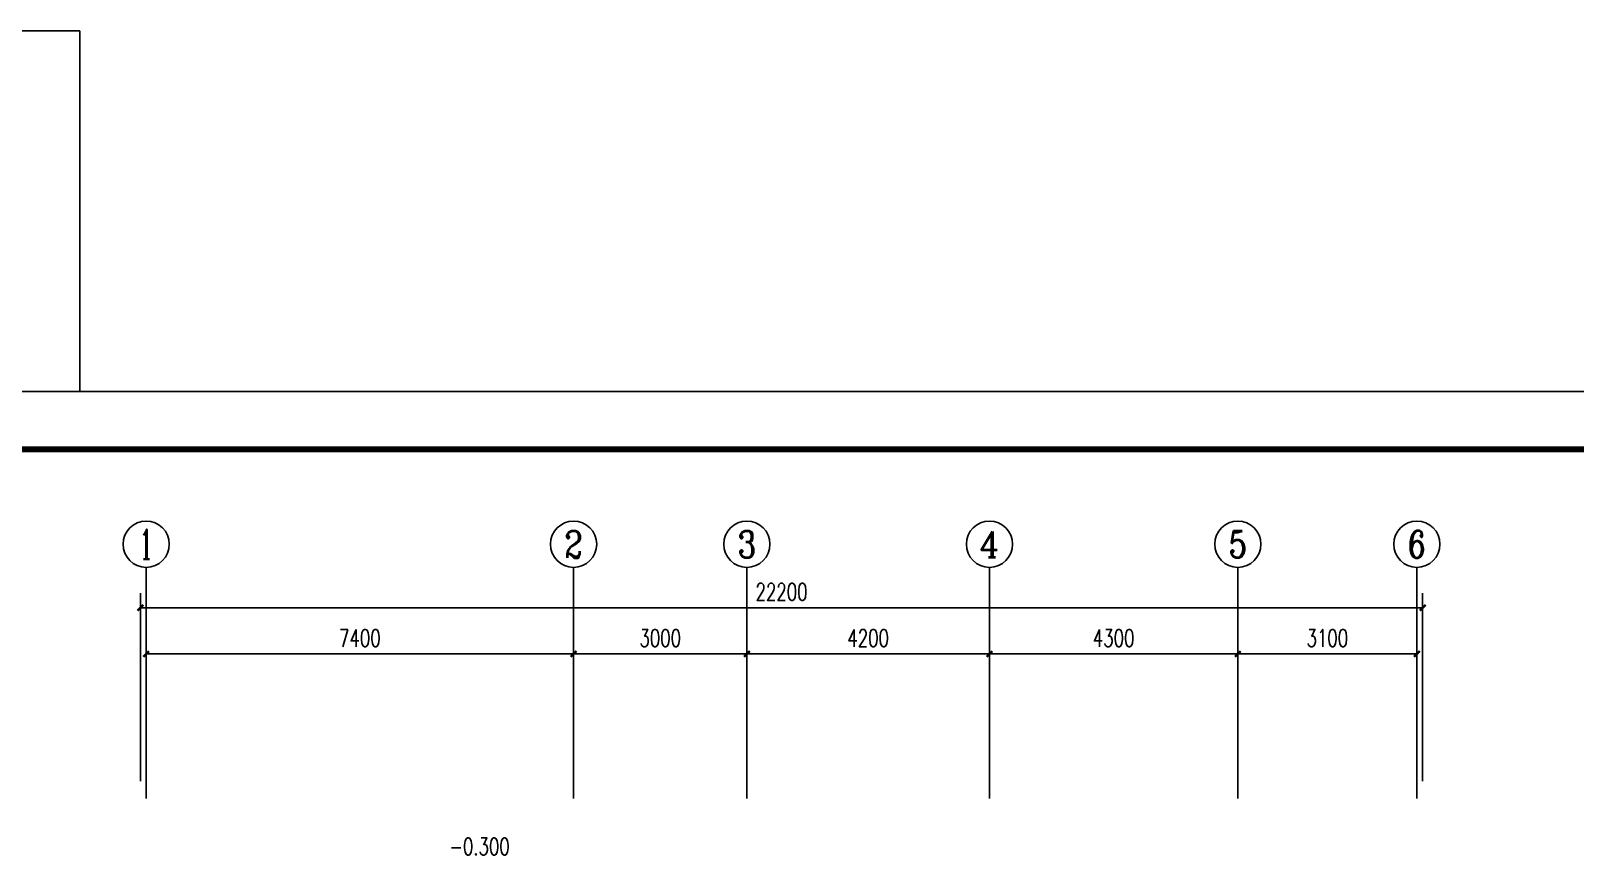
# Model space of a CAD drawing. Extents: x 6250600 to 6678662, y -692028 to -290561.
# Drawn here: x 6483791 to 6510527, y -386700 to -372379 of the extents above; entities that cross this region are included whole.
import ezdxf
from ezdxf.enums import TextEntityAlignment as Align

# ---------------------------------------------------------------- set-up
doc = ezdxf.new("R2010")
doc.units = 0
doc.header["$LTSCALE"] = 1000
doc.header["$MEASUREMENT"] = 0
doc.layers.get('0').update_dxf_attribs({"linetype": 'CONTINUOUS'})
doc.layers.get('Defpoints').update_dxf_attribs({"linetype": 'CONTINUOUS'})
for name, color, linetype in [('AXIS_TEXT', 7, 'CONTINUOUS'), ('PUB_TITLE', 4, 'CONTINUOUS'), ('建筑底图', 251, 'CONTINUOUS')]:
    doc.layers.add(name, color=color, linetype=linetype)
doc.styles.add('_TCH_AXIS', font='COMPLEX', dxfattribs={"bigfont": 'GBCBIG'})
doc.styles.add('_TCH_DIM', font='SIMPLEX', dxfattribs={"bigfont": 'GBCBIG'})
doc.styles.add('_TCH_DIM_T3', font='SIMPLEX', dxfattribs={"width": 0.705882, "bigfont": 'GBCBIG'})
doc.styles.add('COMPLEX', font='COMPLEX')
doc.dimstyles.new('_TCH_ARCH&&100', dxfattribs={"dimtxt": 297.5, "dimasz": 100, "dimexe": 250, "dimexo": 300, "dimgap": 126.25, "dimtad": 1, "dimdec": 0, "dimzin": 0, "dimdsep": 46, "dimtxsty": '_TCH_DIM_T3', "dimblk": 'ARCHTICK', "dimcen": 0.09, "dimclrt": 7, "dimazin": 2, "dimtfac": 1, "dimtdec": 0, "dimtix": 1, "dimtmove": 2, "dimatfit": 3, "dimfxl": 0, "dimtolj": 1, "dimtzin": 0, "dimarcsym": 0})

# ---------------------------------------------------------------- blocks, each defined once
blk = doc.blocks.new('_ArchTick')
at = {"color": 0, "linetype": 'ByBlock', "const_width": 0.4}
blk.add_lwpolyline([(-0.5, -0.5), (0.5, 0.5)], dxfattribs=at)
blk = doc.blocks.new('*D446')
at = {"layer": 'Defpoints', "color": 0, "transparency": 16777216}
for p in [(6507887, -382366), (6485687, -385666), (6507887, -385666)]:
    blk.add_point(p, dxfattribs=at)
at = {"layer": '建筑底图', "color": 0, "lineweight": -2, "transparency": 16777216}
for p, q in [((6485687, -385366), (6485687, -382116)), ((6507887, -385366), (6507887, -382116)), ((6485687, -382366), (6507887, -382366))]:
    blk.add_line(p, q, dxfattribs=at)
at = {"layer": '建筑底图', "color": 0, "lineweight": -2, "transparency": 16777216, "xscale": 100, "yscale": 100, "zscale": 100, "rotation": 180}
blk.add_blockref('_ArchTick', (6485687, -382366), dxfattribs=at)
at = {"layer": '建筑底图', "color": 0, "lineweight": -2, "transparency": 16777216, "xscale": 100, "yscale": 100, "zscale": 100}
blk.add_blockref('_ArchTick', (6507887, -382366), dxfattribs=at)
at = {"layer": '建筑底图', "color": 7, "transparency": 16777216, "insert": (6496787, -382091), "char_height": 297.5, "attachment_point": 5, "style": '_TCH_DIM_T3'}
blk.add_mtext('\\A1;22200', dxfattribs=at)
blk = doc.blocks.new('*D447')
at = {"layer": 'Defpoints', "color": 0, "transparency": 16777216}
for p in [(6493187, -383166), (6485787, -385666), (6493187, -385666)]:
    blk.add_point(p, dxfattribs=at)
at = {"layer": '建筑底图', "color": 0, "lineweight": -2, "transparency": 16777216}
for p, q in [((6485787, -385366), (6485787, -382916)), ((6493187, -385366), (6493187, -382916)), ((6485787, -383166), (6493187, -383166))]:
    blk.add_line(p, q, dxfattribs=at)
at = {"layer": '建筑底图', "color": 0, "lineweight": -2, "transparency": 16777216, "xscale": 100, "yscale": 100, "zscale": 100, "rotation": 180}
blk.add_blockref('_ArchTick', (6485787, -383166), dxfattribs=at)
at = {"layer": '建筑底图', "color": 0, "lineweight": -2, "transparency": 16777216, "xscale": 100, "yscale": 100, "zscale": 100}
blk.add_blockref('_ArchTick', (6493187, -383166), dxfattribs=at)
at = {"layer": '建筑底图', "color": 7, "transparency": 16777216, "insert": (6489487, -382891), "char_height": 297.5, "attachment_point": 5, "style": '_TCH_DIM_T3'}
blk.add_mtext('\\A1;7400', dxfattribs=at)
blk = doc.blocks.new('*D448')
at = {"layer": 'Defpoints', "color": 0, "transparency": 16777216}
for p in [(6496187, -383166), (6493187, -385666), (6496187, -385666)]:
    blk.add_point(p, dxfattribs=at)
at = {"layer": '建筑底图', "color": 0, "lineweight": -2, "transparency": 16777216}
for p, q in [((6493187, -385366), (6493187, -382916)), ((6496187, -385366), (6496187, -382916)), ((6493187, -383166), (6496187, -383166))]:
    blk.add_line(p, q, dxfattribs=at)
at = {"layer": '建筑底图', "color": 0, "lineweight": -2, "transparency": 16777216, "xscale": 100, "yscale": 100, "zscale": 100, "rotation": 180}
blk.add_blockref('_ArchTick', (6493187, -383166), dxfattribs=at)
at = {"layer": '建筑底图', "color": 0, "lineweight": -2, "transparency": 16777216, "xscale": 100, "yscale": 100, "zscale": 100}
blk.add_blockref('_ArchTick', (6496187, -383166), dxfattribs=at)
at = {"layer": '建筑底图', "color": 7, "transparency": 16777216, "insert": (6494687, -382891), "char_height": 297.5, "attachment_point": 5, "style": '_TCH_DIM_T3'}
blk.add_mtext('\\A1;3000', dxfattribs=at)
blk = doc.blocks.new('*D449')
at = {"layer": 'Defpoints', "color": 0, "transparency": 16777216}
for p in [(6500387, -383166), (6496187, -385666), (6500387, -385666)]:
    blk.add_point(p, dxfattribs=at)
at = {"layer": '建筑底图', "color": 0, "lineweight": -2, "transparency": 16777216}
for p, q in [((6496187, -385366), (6496187, -382916)), ((6500387, -385366), (6500387, -382916)), ((6496187, -383166), (6500387, -383166))]:
    blk.add_line(p, q, dxfattribs=at)
at = {"layer": '建筑底图', "color": 0, "lineweight": -2, "transparency": 16777216, "xscale": 100, "yscale": 100, "zscale": 100, "rotation": 180}
blk.add_blockref('_ArchTick', (6496187, -383166), dxfattribs=at)
at = {"layer": '建筑底图', "color": 0, "lineweight": -2, "transparency": 16777216, "xscale": 100, "yscale": 100, "zscale": 100}
blk.add_blockref('_ArchTick', (6500387, -383166), dxfattribs=at)
at = {"layer": '建筑底图', "color": 7, "transparency": 16777216, "insert": (6498287, -382891), "char_height": 297.5, "attachment_point": 5, "style": '_TCH_DIM_T3'}
blk.add_mtext('\\A1;4200', dxfattribs=at)
blk = doc.blocks.new('*D450')
at = {"layer": 'Defpoints', "color": 0, "transparency": 16777216}
for p in [(6504687, -383166), (6500387, -385666), (6504687, -385666)]:
    blk.add_point(p, dxfattribs=at)
at = {"layer": '建筑底图', "color": 0, "lineweight": -2, "transparency": 16777216}
for p, q in [((6500387, -385366), (6500387, -382916)), ((6504687, -385366), (6504687, -382916)), ((6500387, -383166), (6504687, -383166))]:
    blk.add_line(p, q, dxfattribs=at)
at = {"layer": '建筑底图', "color": 0, "lineweight": -2, "transparency": 16777216, "xscale": 100, "yscale": 100, "zscale": 100, "rotation": 180}
blk.add_blockref('_ArchTick', (6500387, -383166), dxfattribs=at)
at = {"layer": '建筑底图', "color": 0, "lineweight": -2, "transparency": 16777216, "xscale": 100, "yscale": 100, "zscale": 100}
blk.add_blockref('_ArchTick', (6504687, -383166), dxfattribs=at)
at = {"layer": '建筑底图', "color": 7, "transparency": 16777216, "insert": (6502537, -382891), "char_height": 297.5, "attachment_point": 5, "style": '_TCH_DIM_T3'}
blk.add_mtext('\\A1;4300', dxfattribs=at)
blk = doc.blocks.new('*D451')
at = {"layer": 'Defpoints', "color": 0, "transparency": 16777216}
for p in [(6507787, -383166), (6504687, -385666), (6507787, -385666)]:
    blk.add_point(p, dxfattribs=at)
at = {"layer": '建筑底图', "color": 0, "lineweight": -2, "transparency": 16777216}
for p, q in [((6504687, -385366), (6504687, -382916)), ((6507787, -385366), (6507787, -382916)), ((6504687, -383166), (6507787, -383166))]:
    blk.add_line(p, q, dxfattribs=at)
at = {"layer": '建筑底图', "color": 0, "lineweight": -2, "transparency": 16777216, "xscale": 100, "yscale": 100, "zscale": 100, "rotation": 180}
blk.add_blockref('_ArchTick', (6504687, -383166), dxfattribs=at)
at = {"layer": '建筑底图', "color": 0, "lineweight": -2, "transparency": 16777216, "xscale": 100, "yscale": 100, "zscale": 100}
blk.add_blockref('_ArchTick', (6507787, -383166), dxfattribs=at)
at = {"layer": '建筑底图', "color": 7, "transparency": 16777216, "insert": (6506237, -382891), "char_height": 297.5, "attachment_point": 5, "style": '_TCH_DIM_T3'}
blk.add_mtext('\\A1;3100', dxfattribs=at)
blk = doc.blocks.new('_AXISO')
blk.add_circle((0, 0), 0.5)
at = {"layer": 'AXIS_TEXT', "style": 'COMPLEX', "width": 1.041667}
blk.add_attdef('A', text='', height=0.56, dxfattribs=at).set_placement((-0.25, -0.28), (0.25, -0.28), align=Align.FIT)

msp = doc.modelspace()

# ---------------------------------------------------------------- linework, layer by layer
msp.add_lwpolyline([(6473265, -372378.7), (6484637.7, -372378.7), (6484637.7, -378623.5), (6473265, -378623.5)], close=True)
at = {"layer": 'PUB_TITLE', "color": 4}
msp.add_lwpolyline([(6473265, -420623.5), (6532665, -420623.5), (6532665, -378623.5), (6473265, -378623.5)], close=True, dxfattribs=at)
at = {"layer": 'PUB_TITLE', "color": 4, "const_width": 100}
msp.add_lwpolyline([(6475765, -419623.5), (6531665, -419623.5), (6531665, -379623.5), (6475765, -379623.5)], close=True, dxfattribs=at)
at = {"layer": '建筑底图'}
for p, q in [((6485787.2, -385666.4), (6485787.2, -381666.4)), ((6493187.2, -385666.4), (6493187.2, -381666.4)), ((6496187.2, -385666.4), (6496187.2, -381666.4)), ((6500387.2, -385666.4), (6500387.2, -381666.4)), ((6504687.2, -385666.4), (6504687.2, -381666.4)), ((6507787.2, -385666.4), (6507787.2, -381666.4))]:
    msp.add_line(p, q, dxfattribs=at)

# ---------------------------------------------------------------- block references
ref = msp.add_blockref('_AXISO', (6485787.2, -381266.4), dxfattribs=dict(at, xscale=800, yscale=800, zscale=800))
ref.add_attrib('A', '1', dxfattribs={"layer": 'AXIS_TEXT', "color": 0, "height": 514.7, "style": '_TCH_AXIS'}).set_placement((6485676.9, -381523.8), (6485897.5, -381523.8), align=Align.FIT)
ref = msp.add_blockref('_AXISO', (6493187.2, -381266.4), dxfattribs=dict(at, xscale=800, yscale=800, zscale=800))
ref.add_attrib('A', '2', dxfattribs={"layer": 'AXIS_TEXT', "color": 0, "height": 465.9, "style": '_TCH_AXIS'}).set_placement((6493031.9, -381499.4), (6493342.5, -381499.4), align=Align.FIT)
ref = msp.add_blockref('_AXISO', (6496187.2, -381266.4), dxfattribs=dict(at, xscale=800, yscale=800, zscale=800))
ref.add_attrib('A', '3', dxfattribs={"layer": 'AXIS_TEXT', "color": 0, "height": 465.9, "style": '_TCH_AXIS'}).set_placement((6496031.9, -381499.4), (6496342.5, -381499.4), align=Align.FIT)
ref = msp.add_blockref('_AXISO', (6500387.2, -381266.4), dxfattribs=dict(at, xscale=800, yscale=800, zscale=800))
ref.add_attrib('A', '4', dxfattribs={"layer": 'AXIS_TEXT', "color": 0, "height": 445.4, "style": '_TCH_AXIS'}).set_placement((6500217.5, -381489.1), (6500556.9, -381489.1), align=Align.FIT)
ref = msp.add_blockref('_AXISO', (6504687.2, -381266.4), dxfattribs=dict(at, xscale=800, yscale=800, zscale=800))
ref.add_attrib('A', '5', dxfattribs={"layer": 'AXIS_TEXT', "color": 0, "height": 465.9, "style": '_TCH_AXIS'}).set_placement((6504531.9, -381499.4), (6504842.5, -381499.4), align=Align.FIT)
ref = msp.add_blockref('_AXISO', (6507787.2, -381266.4), dxfattribs=dict(at, xscale=800, yscale=800, zscale=800))
ref.add_attrib('A', '6', dxfattribs={"layer": 'AXIS_TEXT', "color": 0, "height": 465.9, "style": '_TCH_AXIS'}).set_placement((6507631.9, -381499.4), (6507942.5, -381499.4), align=Align.FIT)

# ---------------------------------------------------------------- texts
at = {"layer": '建筑底图', "style": '_TCH_DIM', "width": 0.705882}
msp.add_text('-0.300', height=297.5, dxfattribs=at).set_placement((6491037.4, -386648))

# ---------------------------------------------------------------- dimensions: what is measured, and where the dimension line sits
at = {"layer": '建筑底图'}
for p1, p2, distance, picture, middle in [((6485687.2, -385666.4), (6507887.2, -385666.4), 3300, '*D446', (6496787.2, -382091.4)), ((6485787.2, -385666.4), (6493187.2, -385666.4), 2500, '*D447', (6489487.2, -382891.4)), ((6493187.2, -385666.4), (6496187.2, -385666.4), 2500, '*D448', (6494687.2, -382891.4)), ((6496187.2, -385666.4), (6500387.2, -385666.4), 2500, '*D449', (6498287.2, -382891.4)), ((6500387.2, -385666.4), (6504687.2, -385666.4), 2500, '*D450', (6502537.2, -382891.4)), ((6504687.2, -385666.4), (6507787.2, -385666.4), 2500, '*D451', (6506237.2, -382891.4))]:
    dim = msp.add_aligned_dim(p1=p1, p2=p2, distance=distance, dimstyle='_TCH_ARCH&&100', dxfattribs=at)
    dim.commit()
    dim.dimension.update_dxf_attribs({"geometry": picture, "text_midpoint": middle})

doc.saveas('drawing.dxf')
